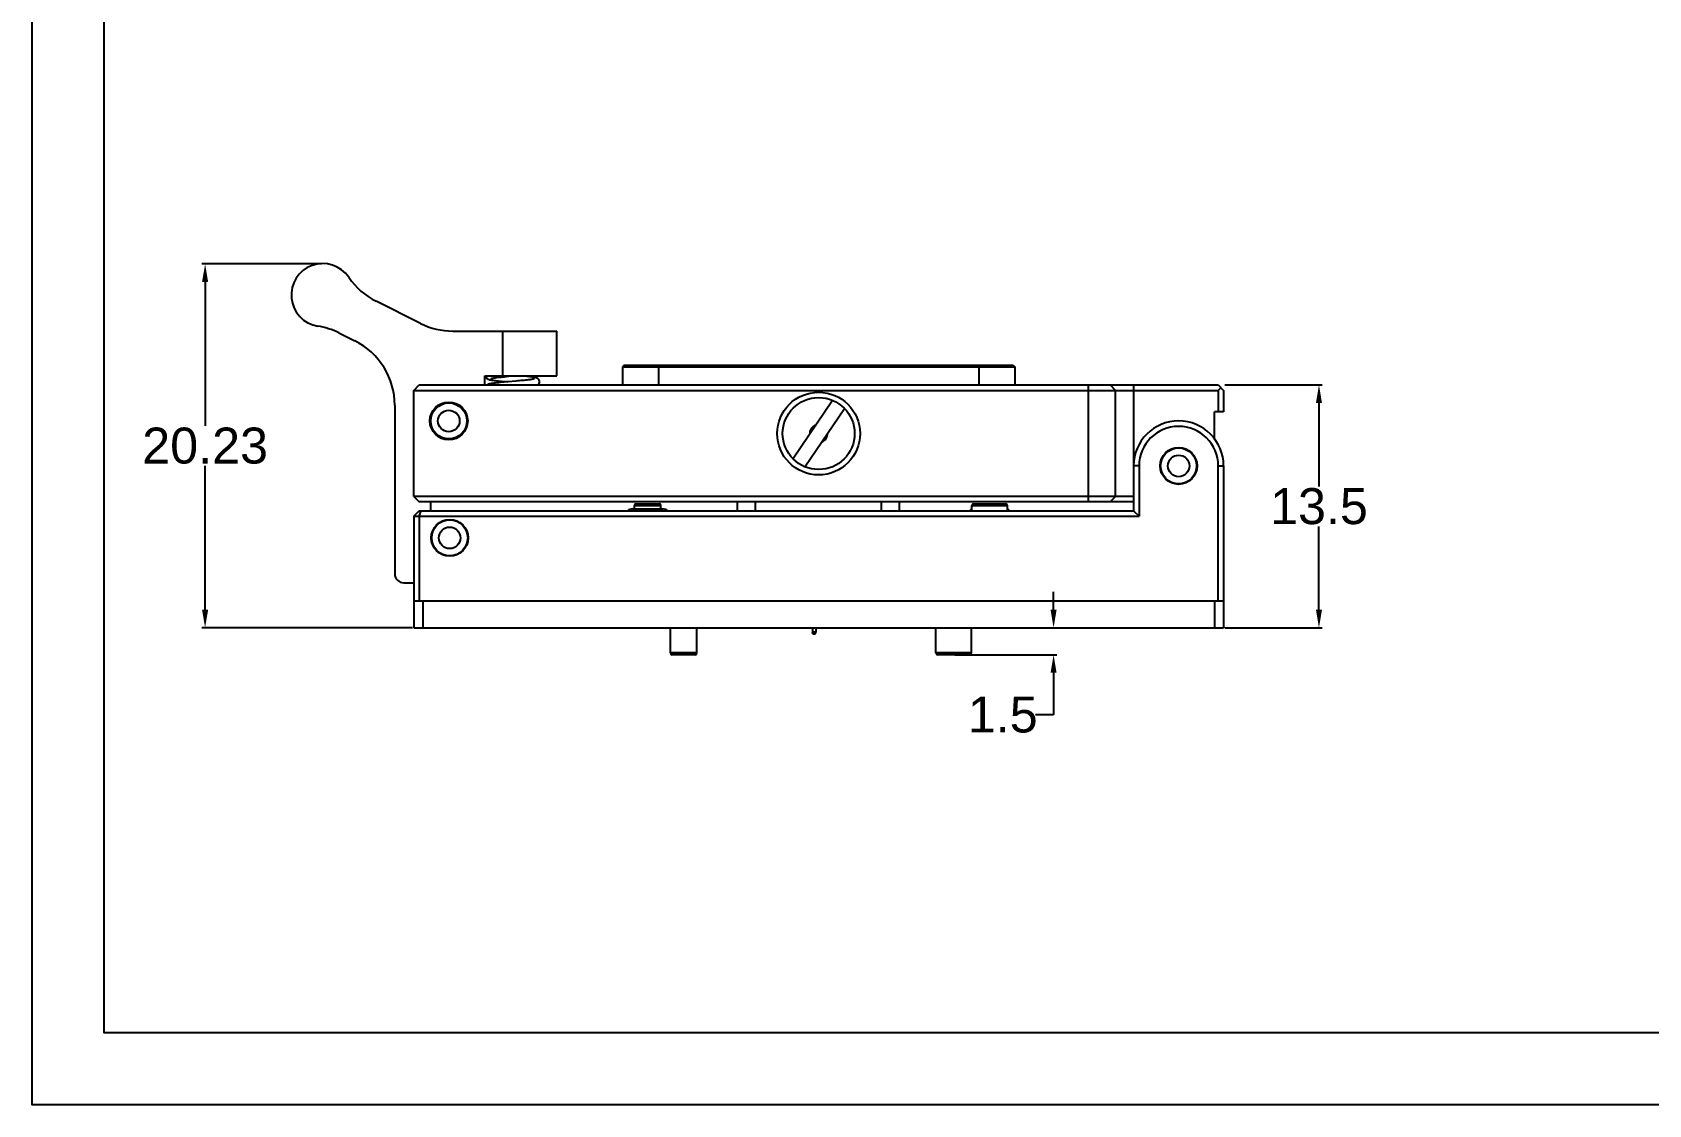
# Model space of a CAD drawing. Header units: inches. Extents: x 480 to 724, y 83 to 258.
# Drawn here: x 480.5 to 570.3, y 83.4 to 143 of the extents above; entities that cross this region are included whole.
import ezdxf

# ---------------------------------------------------------------- set-up
doc = ezdxf.new("R2010")
doc.units = ezdxf.units.IN
doc.header["$MEASUREMENT"] = 0
doc.layers.add('02___PRT_ALL_AXES', color=7, linetype='Continuous')
doc.styles.get("Standard").update_dxf_attribs({"font": 'arial.ttf'})
doc.dimstyles.get("Standard").update_dxf_attribs({"dimtxt": 2, "dimasz": 1, "dimexe": 0.18, "dimexo": 0.0625, "dimgap": 0.09, "dimtad": 0, "dimtih": 1, "dimtoh": 1, "dimdsep": 46, "dimtxsty": 'Standard', "dimcen": 0, "dimadec": 0, "dimazin": 0, "dimtfac": 1, "dimtofl": 0, "dimtmove": 0, "dimatfit": 3, "dimfxl": 1, "dimtolj": 1, "dimtzin": 0, "dimarcsym": 0})

# ---------------------------------------------------------------- blocks, each defined once
blk = doc.blocks.new('*D46')
at = {"color": 0, "lineweight": -2, "transparency": 16777216}
for p, q in [((546.7, 123.399), (552.115, 123.399)), ((551.935, 122.399), (551.935, 117.761)), ((551.935, 110.899), (551.935, 115.537)), ((546.7, 109.899), (552.115, 109.899))]:
    blk.add_line(p, q, dxfattribs=at)
at = {"color": 0, "transparency": 16777216}
for points in [[(551.768, 122.399), (552.101, 122.399), (551.935, 123.399)], [(551.768, 110.899), (552.101, 110.899), (551.935, 109.899)]]:
    blk.add_solid(points, dxfattribs=at)
at = {"layer": 'Defpoints', "color": 0, "transparency": 16777216}
for p in [(546.638, 123.399), (551.935, 123.399), (546.638, 109.899)]:
    blk.add_point(p, dxfattribs=at)
at = {"color": 0, "transparency": 16777216, "insert": (551.935, 116.649), "char_height": 2, "attachment_point": 5}
blk.add_mtext('\\A1;13.5', dxfattribs=at)
blk = doc.blocks.new('*D59')
at = {"color": 0, "lineweight": -2, "transparency": 16777216}
for p, q in [((537.19, 110.899), (537.19, 111.899)), ((533.779, 109.899), (537.37, 109.899)), ((531.7, 108.399), (537.37, 108.399)), ((537.19, 107.399), (537.19, 105.066)), ((537.19, 105.066), (536.19, 105.066))]:
    blk.add_line(p, q, dxfattribs=at)
at = {"color": 0, "transparency": 16777216}
for points in [[(537.023, 110.899), (537.357, 110.899), (537.19, 109.899)], [(537.023, 107.399), (537.357, 107.399), (537.19, 108.399)]]:
    blk.add_solid(points, dxfattribs=at)
at = {"layer": 'Defpoints', "color": 0, "transparency": 16777216}
for p in [(533.717, 109.899), (537.19, 109.899), (531.638, 108.399)]:
    blk.add_point(p, dxfattribs=at)
at = {"color": 0, "transparency": 16777216, "insert": (534.366, 105.066), "char_height": 2, "attachment_point": 5}
blk.add_mtext('\\A1;1.5', dxfattribs=at)
blk = doc.blocks.new('*D60')
at = {"color": 0, "lineweight": -2, "transparency": 16777216}
for p, q in [((496.525, 130.132), (489.87, 130.132)), ((490.05, 129.132), (490.05, 121.127)), ((490.05, 110.899), (490.05, 118.904)), ((501.575, 109.899), (489.87, 109.899))]:
    blk.add_line(p, q, dxfattribs=at)
at = {"color": 0, "transparency": 16777216}
for points in [[(489.883, 129.132), (490.217, 129.132), (490.05, 130.132)], [(489.883, 110.899), (490.217, 110.899), (490.05, 109.899)]]:
    blk.add_solid(points, dxfattribs=at)
at = {"layer": 'Defpoints', "color": 0, "transparency": 16777216}
for p in [(490.05, 130.132), (496.587, 130.132), (501.638, 109.899)]:
    blk.add_point(p, dxfattribs=at)
at = {"color": 0, "transparency": 16777216, "insert": (490.05, 120.016), "char_height": 2, "attachment_point": 5}
blk.add_mtext('\\A1;20.23', dxfattribs=at)

msp = doc.modelspace()

# ---------------------------------------------------------------- linework, layer by layer
at = {"color": 7, "linetype": 'Continuous'}
for p, q in [((503.81, 126.399), (509.587, 126.399)), ((506.587, 123.899), (506.587, 126.399)), ((509.587, 123.899), (509.587, 126.399)), ((513.338, 124.499), (513.238, 124.399)), ((513.238, 124.399), (513.238, 123.399)), ((513.238, 124.399), (535.038, 124.399)), ((513.338, 124.499), (534.938, 124.499)), ((515.238, 124.499), (515.238, 123.399)), ((533.038, 124.499), (533.038, 123.399)), ((534.938, 124.499), (535.038, 124.399)), ((535.038, 124.399), (535.038, 123.399)), ((501.638, 123.099), (501.938, 123.399)), ((501.638, 117.199), (501.638, 123.099)), ((501.638, 123.099), (546.338, 123.099)), ((501.938, 123.399), (546.338, 123.399)), ((505.588, 123.899), (509.587, 123.899)), ((507.309, 123.614), (506.88, 123.577)), ((506.913, 123.88), (507.137, 123.899)), ((539.138, 116.899), (539.138, 123.399)), ((540.338, 123.399), (540.638, 123.099)), ((540.638, 117.199), (540.638, 123.099)), ((541.638, 123.399), (541.638, 116.399)), ((546.338, 123.399), (546.638, 123.099)), ((546.338, 123.099), (546.488, 123.249)), ((546.338, 123.099), (546.338, 121.899)), ((546.638, 123.099), (546.638, 121.899)), ((522.71, 119.298), (524.902, 122.547)), ((523.373, 118.851), (525.565, 122.1)), ((546.638, 121.899), (546.138, 121.899)), ((546.138, 120.385), (546.138, 121.899)), ((541.938, 118.899), (541.638, 118.899)), ((541.938, 118.899), (541.938, 116.099)), ((546.338, 118.899), (546.638, 118.899)), ((546.338, 111.399), (546.338, 118.899)), ((546.638, 118.899), (546.638, 109.899)), ((541.638, 117.199), (501.638, 117.199)), ((501.638, 117.199), (501.938, 116.899)), ((541.638, 116.899), (501.938, 116.899)), ((514.003, 116.799), (515.273, 116.799)), ((519.638, 116.409), (519.638, 116.899)), ((520.638, 116.409), (520.638, 116.899)), ((527.638, 116.409), (527.638, 116.899)), ((528.638, 116.409), (528.638, 116.899)), ((532.753, 116.799), (534.523, 116.799)), ((540.338, 116.899), (540.638, 117.199)), ((501.638, 116.099), (501.938, 116.399)), ((501.638, 116.099), (501.638, 109.899)), ((501.638, 116.099), (541.938, 116.099)), ((501.938, 116.099), (502.062, 116.399)), ((501.938, 116.399), (541.638, 116.399)), ((501.938, 116.099), (501.938, 111.399)), ((512.438, 116.409), (512.438, 116.399)), ((512.438, 116.409), (535.838, 116.409)), ((513.788, 116.509), (515.488, 116.509)), ((513.903, 116.699), (515.373, 116.699)), ((514.438, 116.409), (514.438, 116.399)), ((532.653, 116.699), (534.623, 116.699)), ((533.838, 116.409), (533.838, 116.399)), ((535.838, 116.409), (535.838, 116.399)), ((541.638, 116.399), (541.938, 116.099)), ((501.638, 111.399), (546.638, 111.399)), ((502.138, 111.399), (502.138, 109.899)), ((546.138, 111.399), (546.138, 109.899)), ((501.638, 109.899), (546.638, 109.899)), ((523.838, 109.549), (523.788, 109.649)), ((523.988, 109.649), (523.788, 109.649)), ((523.938, 109.549), (523.988, 109.649)), ((523.938, 109.549), (523.838, 109.549)), ((517.373, 108.499), (515.903, 108.499)), ((517.273, 108.399), (516.003, 108.399)), ((532.623, 108.499), (530.653, 108.499)), ((532.523, 108.399), (530.753, 108.399))]:
    msp.add_line(p, q, dxfattribs=at)
for points in [[(724.241, 83.387), (480.45, 83.387), (480.45, 257.813), (724.241, 257.813)], [(720.241, 87.387), (484.45, 87.387), (484.45, 253.813), (720.241, 253.813)]]:
    msp.add_lwpolyline(points, close=True)
for points in [[(505.64, 123.899), (505.641, 123.885), (505.66, 123.831), (505.69, 123.785), (505.726, 123.752), (505.761, 123.73), (505.794, 123.715), (505.827, 123.703), (505.861, 123.694), (505.898, 123.685), (505.94, 123.676), (505.987, 123.668), (506.041, 123.659), (506.102, 123.651), (506.17, 123.642), (506.246, 123.633), (506.33, 123.623), (506.423, 123.614), (506.523, 123.604), (506.632, 123.593), (506.748, 123.583), (506.848, 123.574)], [(506.88, 123.577), (506.77, 123.567), (506.661, 123.557), (506.554, 123.547), (506.45, 123.537), (506.351, 123.527), (506.257, 123.517), (506.171, 123.506), (506.093, 123.496), (506.025, 123.486), (505.967, 123.477), (505.917, 123.467), (505.873, 123.457), (505.835, 123.447), (505.799, 123.435), (505.763, 123.419), (505.731, 123.399)], [(505.942, 123.764), (505.942, 123.763), (505.945, 123.764), (505.958, 123.768), (505.979, 123.773), (506.008, 123.779), (506.044, 123.786), (506.088, 123.793), (506.138, 123.8), (506.196, 123.808), (506.262, 123.816), (506.334, 123.824), (506.414, 123.833), (506.5, 123.842), (506.593, 123.851), (506.693, 123.86), (506.8, 123.87), (506.913, 123.88)], [(508.333, 123.734), (508.333, 123.735), (508.33, 123.734), (508.319, 123.73), (508.3, 123.726), (508.274, 123.72), (508.242, 123.714), (508.204, 123.708), (508.159, 123.701), (508.109, 123.694), (508.053, 123.687), (507.991, 123.679), (507.924, 123.672), (507.85, 123.664), (507.772, 123.656), (507.689, 123.648), (507.6, 123.64), (507.507, 123.631), (507.41, 123.623), (507.309, 123.614)], [(508.638, 123.574), (508.634, 123.61), (508.616, 123.665), (508.585, 123.712), (508.549, 123.746), (508.512, 123.769), (508.477, 123.784), (508.444, 123.796), (508.408, 123.806), (508.369, 123.815), (508.325, 123.824), (508.276, 123.832), (508.221, 123.841), (508.161, 123.849), (508.093, 123.858), (508.018, 123.867), (507.936, 123.876), (507.846, 123.885), (507.747, 123.895), (507.703, 123.899)], [(508.544, 123.399), (508.55, 123.402), (508.586, 123.436), (508.616, 123.482), (508.634, 123.536), (508.638, 123.574)]]:
    msp.add_lwpolyline(points, dxfattribs=at)
for centre, radius in [((503.588, 121.399), 1), ((524.138, 120.699), 2), ((503.588, 121.399), 0.6), ((544.138, 118.899), 1), ((544.138, 118.899), 0.6), ((503.638, 114.899), 1), ((503.638, 114.899), 0.6)]:
    msp.add_circle(centre, radius, dxfattribs=at)
for centre, radius, start, end in [((544.138, 118.899), 2.5, 0, 180), ((524.138, 120.699), 0.5, 109.1301, 182.8699), ((524.138, 120.699), 0.5, 289.1301, 2.8699), ((544.138, 118.899), 2.2, 0, 180), ((514.003, 116.699), 0.1, 90, 180), ((515.273, 116.699), 0.1, 0, 90), ((532.753, 116.699), 0.1, 90, 180), ((534.523, 116.699), 0.1, 0, 90), ((513.788, 116.109), 0.4, 90, 131.11983), ((515.488, 116.109), 0.4, 48.88017, 90), ((532.788, 116.109), 0.4, 109.79034, 131.11983), ((534.488, 116.109), 0.4, 48.88017, 70.20966), ((516.003, 108.499), 0.1, 180, 270), ((517.273, 108.499), 0.1, 270, 0), ((530.753, 108.499), 0.1, 180, 270), ((532.523, 108.499), 0.1, 270, 0)]:
    msp.add_arc(centre, radius, start, end, dxfattribs=at)
at = {"layer": '02___PRT_ALL_AXES', "color": 7, "linetype": 'Continuous'}
for p, q in [((502.021, 126.821), (499.553, 128.055)), ((497.479, 126.297), (498.376, 125.848)), ((505.587, 123.399), (505.588, 123.899)), ((500.587, 122.271), (500.587, 112.899)), ((502.588, 116.399), (502.587, 116.899)), ((513.903, 116.509), (513.903, 116.699)), ((515.373, 116.509), (515.373, 116.699)), ((532.653, 116.409), (532.653, 116.699)), ((534.623, 116.409), (534.623, 116.699)), ((502.779, 114.399), (502.751, 114.399)), ((504.524, 114.399), (504.496, 114.399)), ((501.087, 112.399), (501.587, 112.399)), ((501.587, 112.399), (501.638, 112.399)), ((515.903, 108.499), (515.903, 109.899)), ((517.373, 108.499), (517.373, 109.899)), ((523.788, 109.899), (523.788, 109.649)), ((523.988, 109.899), (523.988, 109.649)), ((530.653, 108.499), (530.653, 109.899)), ((532.623, 108.499), (532.623, 109.899))]:
    msp.add_line(p, q, dxfattribs=at)
for centre, radius in [((503.588, 121.399), 1.05), ((524.138, 120.699), 2.3), ((544.138, 118.899), 1.025), ((503.638, 114.899), 1.025)]:
    msp.add_circle(centre, radius, dxfattribs=at)
for centre, radius, start, end in [((496.587, 128.399), 1.75, 34.22688, 261.02739), ((501.341, 131.633), 3.999, 214.22412, 243.43473), ((495.691, 122.721), 3.998, 63.43447, 81.03269), ((503.81, 130.4), 4.001, 243.44152, 270.00322), ((496.588, 122.271), 4, 0.00003, 63.43625), ((501.087, 112.899), 0.5, 179.99533, 269.99424)]:
    msp.add_arc(centre, radius, start, end, dxfattribs=at)

# ---------------------------------------------------------------- dimensions: what is measured, and where the dimension line sits
at = {"color": 3}
for base, p1, p2, picture, middle in [((490.05, 130.132), (501.638, 109.899), (496.587, 130.132), '*D60', (490.05, 120.016)), ((551.935, 123.399), (546.638, 109.899), (546.638, 123.399), '*D46', (551.935, 116.649))]:
    dim = msp.add_linear_dim(base=base, p1=p1, p2=p2, angle=90, dimstyle='Standard', dxfattribs=at)
    dim.commit()
    dim.dimension.update_dxf_attribs({"geometry": picture, "text_midpoint": middle})
dim = msp.add_linear_dim(base=(537.19, 109.899), p1=(531.638, 108.399), p2=(533.717, 109.899), angle=90, dimstyle='Standard', dxfattribs=at)
dim.commit()
dim.dimension.update_dxf_attribs({"geometry": '*D59', "text_midpoint": (534.366, 105.066), "dimtype": 160})

doc.saveas('drawing.dxf')
